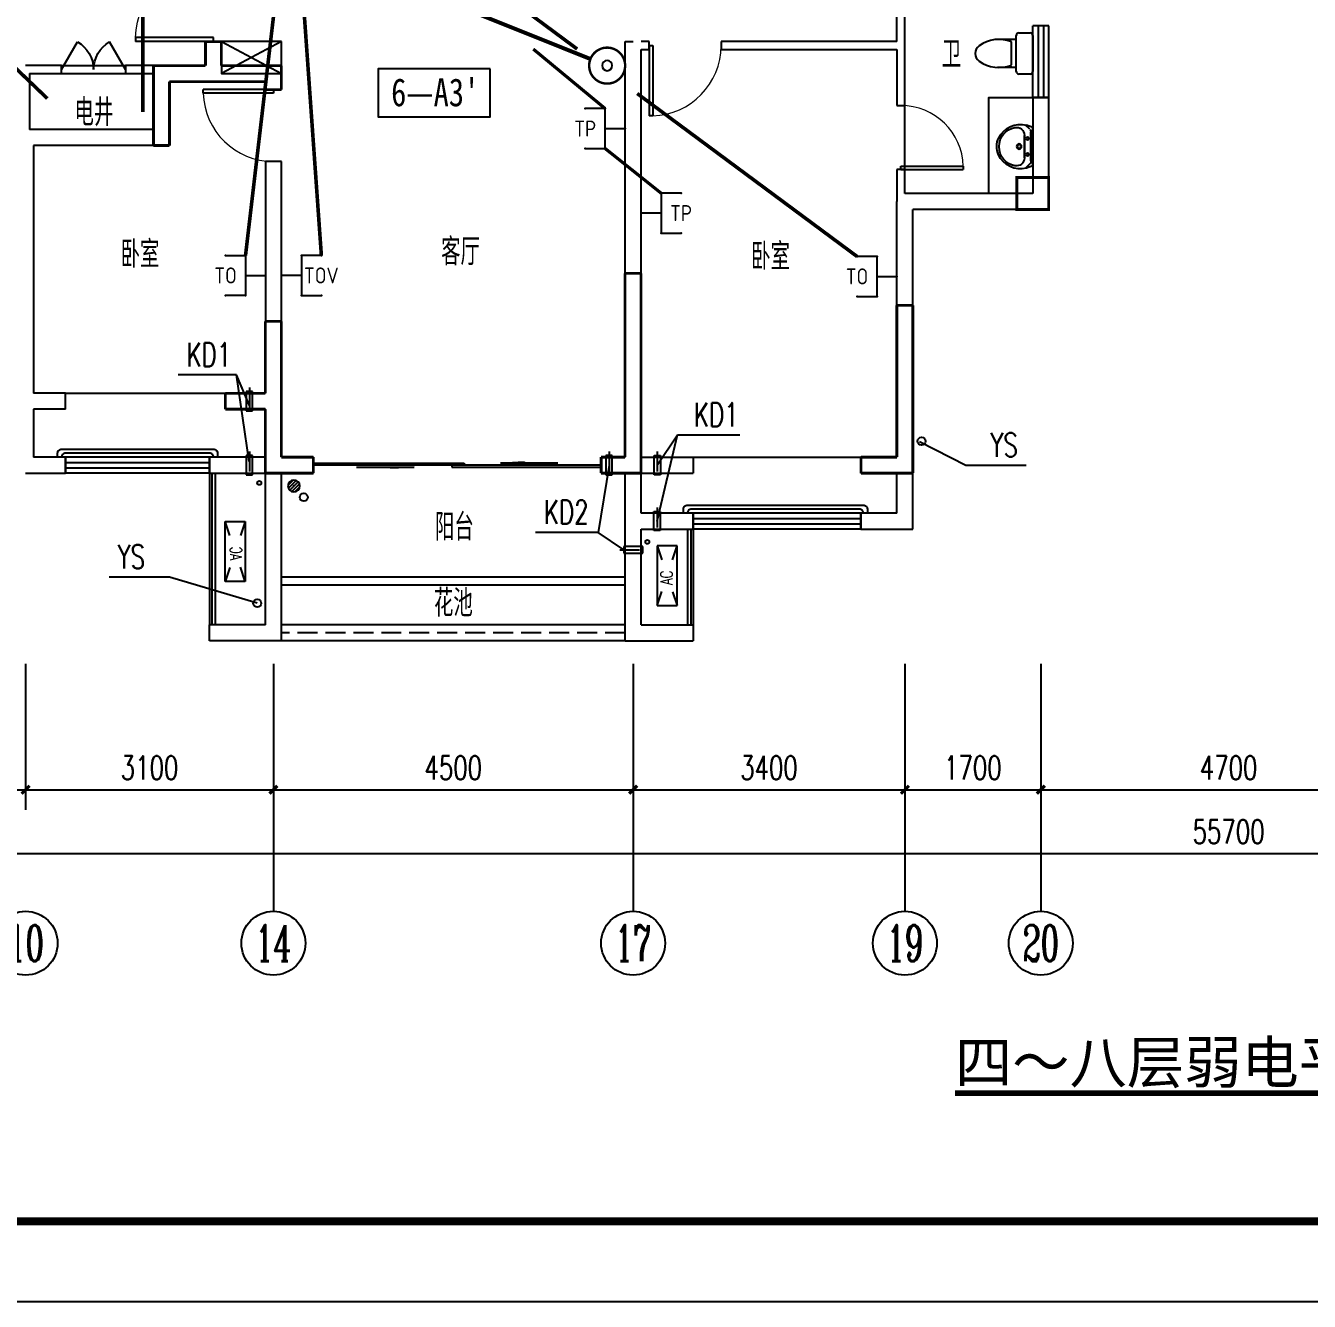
# Model space of a CAD drawing. Extents: x -993182 to -819982, y 169304 to 600104.
# Drawn here: x -880248 to -864189, y 298104 to 314068 of the extents above; entities that cross this region are included whole.
import ezdxf
from ezdxf.enums import TextEntityAlignment as Align

# ---------------------------------------------------------------- set-up
doc = ezdxf.new("R2010")
doc.units = 0
doc.header["$LTSCALE"] = 1000
doc.header["$MEASUREMENT"] = 0
doc.linetypes.add('DASH', pattern=[0.35, 0.25, -0.1])
for name, color, linetype in [('AXIS', 3, 'Continuous'), ('AXIS_TEXT', 7, 'Continuous'), ('DIM_LEAD', 3, 'Continuous'), ('DIM_SYMB', 3, 'Continuous'), ('EQUIP-安防', 3, 'Continuous'), ('EQUIP-通讯', 3, 'Continuous'), ('kan', 146, 'Continuous'), ('KTIAO', 124, 'Continuous'), ('PUB_TEXT', 7, 'Continuous'), ('PUB_TITLE', 146, 'Continuous'), ('VPIPE-污水', 2, 'Continuous'), ('WALL', 4, 'Continuous'), ('WINDOW', 2, 'Continuous'), ('WIRE-信号', 4, 'TG_S'), ('WIRE-综合布线', 5, 'TG_GCS'), ('WIRE-网络', 6, 'TG_TD'), ('WIRE-通讯', 4, 'TG_TP'), ('冷凝水管', 6, 'Continuous'), ('家具', 187, 'Continuous'), ('文字2', 7, 'Continuous'), ('栏杆', 169, 'Continuous'), ('空调、空调洞', 66, 'Continuous'), ('面层', 215, 'Continuous')]:
    doc.layers.add(name, color=color, linetype=linetype)
doc.layers.add('RENDERING', color=125, linetype='Continuous', lineweight=13)
doc.styles.add('-宋体', font='', dxfattribs={"width": 0.8})
doc.styles.add('-黑体', font='simhei.ttf')
doc.styles.add('_ROMANC', font='romanc__.ttf', dxfattribs={"width": 0.700005})
doc.styles.add('_TCH_AXIS', font='COMPLEX', dxfattribs={"bigfont": 'GBCBIG'})
doc.styles.add('_TCH_DIM', font='SIMPLEX', dxfattribs={"bigfont": 'GBCBIG'})
doc.styles.add('_TCH_DIM_T3', font='SIMPLEX', dxfattribs={"width": 0.705882, "bigfont": 'GBCBIG'})
doc.styles.add('_TEL_ATTDEF', font='GBENOR', dxfattribs={"width": 0.8, "height": 3, "bigfont": 'GBCBIG'})
doc.styles.add('_TEL_DIM', font='ICED', dxfattribs={"width": 0.8, "height": 3.5, "bigfont": 'BZHZ'})
doc.styles.add('COMPLEX', font='COMPLEX')
doc.styles.add('DIM_FONT', font='simplex_.ttf', dxfattribs={"width": 0.7, "bigfont": 'GBCBIG'})
doc.styles.get("Standard").update_dxf_attribs({"font": 'gbenor.shx', "bigfont": 'gbcbig.shx'})
doc.styles.add('TG_LINETYPE', font='ICED', dxfattribs={"width": 0.8, "height": 2, "bigfont": 'BZHZ'})
doc.styles.get('-宋体').set_extended_font_data('SimSun')
doc.linetypes.add('TG_GCS', pattern='A,1,-0.6,["GCS",TG_LINETYPE,S=0.1,R=0,X=-0.52,Y=-0.1],0', length=1.6)
doc.linetypes.add('TG_S', pattern='A,1,-0.3,["S",TG_LINETYPE,S=0.1,R=0,X=-0.23,Y=-0.1],0', length=1.3)
doc.linetypes.add('TG_TD', pattern='A,1,-0.45,["TD",TG_LINETYPE,S=0.1,R=0,X=-0.38,Y=-0.1],0', length=1.45)
doc.linetypes.add('TG_TD+TV', pattern='A,1,-0.9,["TD+TV",TG_LINETYPE,S=0.1,R=0,X=-0.82,Y=-0.1],0', length=1.9)
doc.linetypes.add('TG_TP', pattern='A,1,-0.45,["TP",TG_LINETYPE,S=0.1,R=0,X=-0.38,Y=-0.1],0', length=1.45)
doc.linetypes.add('TG_WS', pattern='A,1,-0.45,["WS",TG_LINETYPE,S=0.1,R=0,X=-0.38,Y=-0.1],0', length=1.45)
doc.dimstyles.new('_TCH_ARCH&&100', dxfattribs={"dimtxt": 297.5, "dimasz": 100, "dimexe": 250, "dimexo": 300, "dimgap": 126.25, "dimtad": 1, "dimdec": 0, "dimzin": 0, "dimdsep": 46, "dimtxsty": '_TCH_DIM_T3', "dimblk": 'ARCHTICK', "dimcen": 0.09, "dimclrt": 7, "dimazin": 2, "dimtfac": 1, "dimtdec": 0, "dimtix": 1, "dimtmove": 2, "dimatfit": 3, "dimfxl": 0, "dimtolj": 1, "dimtzin": 0, "dimarcsym": 0})

# ---------------------------------------------------------------- blocks, each defined once
blk = doc.blocks.new('90304092557924')
at = {"layer": 'KTIAO'}
for p, q in [((-375, 125), (-198, 66)), ((-375, 125), (-375, -125)), ((375, 125), (-375, 125)), ((375, 125), (198, 66)), ((375, -125), (375, 125)), ((-203, -68), (-375, -125)), ((-375, -125), (375, -125)), ((200, -67), (375, -125))]:
    blk.add_line(p, q, dxfattribs=at)
at = {"layer": 'KTIAO', "style": '_ROMANC', "width": 0.7}
blk.add_text('AC', height=148.6, dxfattribs=at).set_placement((-113, -66))
at = {"layer": 'KTIAO', "style": 'DIM_FONT', "oblique": 0, "width": 0.6, "flags": 9}
for tag in ['XSIZE', 'YSIZE']:
    blk.add_attdef(tag, (-375, -125), '', height=0.5, dxfattribs=at)
blk = doc.blocks.new('A$C6A1B0631')
at = {"layer": '家具'}
for p, q in [((0, 527), (0, 667)), ((30, 697), (470, 697)), ((500, 667), (500, 527)), ((470, 497), (30, 497)), ((80, 497), (80, 267)), ((420, 497), (420, 267)), ((390, 437), (110, 437))]:
    blk.add_line(p, q, dxfattribs=at)
for centre, radius, start, end in [((30, 667), 30, 90, 180), ((470, 667), 30, 0, 90), ((30, 527), 30, 180, 270), ((470, 527), 30, 270, 0), ((477, 284), 398, 157.4505, 216.6381), ((23, 284), 398, 323.3619, 22.5495), ((250, 108), 110, 213.4509, 326.5491)]:
    blk.add_arc(centre, radius, start, end, dxfattribs=at)
blk = doc.blocks.new('M_E6')
for p, q in [((-240, 0), (-270, -79)), ((240, 0), (-240, 0)), ((-237, 0), (239, 0)), ((240, 0), (270, -79)), ((-213, -36), (-271, -91)), ((-179, -23), (181, -23)), ((141, -105), (-141, -105)), ((-141, -105), (141, -105)), ((217, -37), (274, -95))]:
    blk.add_line(p, q)
for centre, radius in [((-99, -65), 16.3), ((2, -172), 31.6), ((2, -172), 23), ((101, -65), 16.3)]:
    blk.add_circle(centre, radius)
for centre, radius, start, end in [((28, -152), 307, 166.1751, 244.7296), ((-141, -205), 100, 90, 190.5602), ((-179, -73), 50, 90, 133.181), ((-28, -152), 307, 297.0639, 13.8249), ((141, -205), 100, 349.4398, 90), ((181, -73), 50, 44.5607, 90), ((0, -179), 243, 190.5602, 349.4398), ((0, -201), 250, 245.8071, 296.4628), ((28, -152), 307, 266.589, 266.5936)]:
    blk.add_arc(centre, radius, start, end)
at = {"width": 0.8, "flags": 9}
for tag in ['XSIZE', 'YSIZE']:
    blk.add_attdef(tag, (0, 0), '', height=0.5, dxfattribs=at)
blk = doc.blocks.new('TRHH')
at = {"color": 6}
for centre in [(-249202, -461390), (-233616, -461390), (-252617, -471151), (-230201, -471151), (-244307, -473179), (-238511, -473179)]:
    blk.add_circle(centre, 50, dxfattribs=at)
blk = doc.blocks.new('q4')
at = {"color": 3, "const_width": 35}
for points in [[(-519860, -496495), (-519860, -496195)], [(-519860, -496195), (-519660, -496195)], [(-519660, -496495), (-519660, -496195)], [(-520510, -496495), (-519860, -496495)], [(-520510, -497495), (-520510, -496495)], [(-519660, -496495), (-518910, -496495)], [(-518910, -496795), (-518910, -496495)], [(-520310, -496695), (-519660, -496695)], [(-520310, -497495), (-520310, -496695)], [(-519660, -496695), (-519110, -496695)], [(-519110, -496795), (-519110, -496695)], [(-518910, -496795), (-519110, -496795)], [(-520310, -497495), (-520510, -497495)], [(-514610, -501395), (-514610, -499095)], [(-514610, -499095), (-514410, -499095)], [(-514410, -501595), (-514410, -499095)], [(-511210, -501395), (-511210, -499495)], [(-511210, -499495), (-511010, -499495)], [(-511010, -501595), (-511010, -499495)], [(-519110, -500595), (-519110, -499695)], [(-519110, -499695), (-518910, -499695)], [(-518910, -500595), (-518910, -499695)], [(-519610, -500595), (-519110, -500595)], [(-519610, -500795), (-519610, -500595)], [(-518910, -501395), (-518910, -500595)], [(-519610, -500795), (-519110, -500795)], [(-519110, -501595), (-519110, -500795)], [(-518910, -501395), (-518510, -501395)], [(-518510, -501395), (-518510, -501595)], [(-514910, -501395), (-514610, -501395)], [(-514910, -501595), (-514910, -501395)], [(-511660, -501395), (-511210, -501395)], [(-511660, -501595), (-511660, -501395)], [(-519110, -501595), (-518510, -501595)], [(-514910, -501595), (-514410, -501595)], [(-511660, -501595), (-511010, -501595)]]:
    blk.add_lwpolyline(points, dxfattribs=at)
blk.add_lwpolyline([(-509310, -498295), (-509310, -497895), (-509710, -497895), (-509710, -498295)], close=True, dxfattribs=at)
blk = doc.blocks.new('A$C06D6341B')
at = {"layer": '空调、空调洞', "linetype": 'DASH'}
for p, q in [((40, 0), (40, 340)), ((80, 290), (0, 290)), ((0, 290), (0, 50)), ((80, 50), (80, 290)), ((0, 50), (80, 50))]:
    blk.add_line(p, q, dxfattribs=at)
blk = doc.blocks.new('$lvtry$00000171')
for p, q in [((-74, 11), (-11, 74)), ((-70, -27), (27, 70)), ((-53, -53), (53, 53)), ((-27, -70), (70, 27)), ((11, -74), (74, -11))]:
    blk.add_line(p, q)
blk.add_circle((0, 0), 75)
blk.add_point((0, 0))
blk = doc.blocks.new('kt')
at = {"layer": 'DIM_LEAD'}
for p, q in [((-430007, -797175), (-430735, -797175)), ((-429846, -798259), (-430007, -797175)), ((-429846, -798259), (-430007, -797175)), ((-429846, -798259), (-430007, -797175)), ((-429846, -798259), (-430007, -797175)), ((-429846, -798259), (-430007, -797175)), ((-429844, -797559), (-430007, -797175)), ((-424744, -799004), (-424488, -797925)), ((-424744, -799004), (-424488, -797925)), ((-424744, -799004), (-424488, -797925)), ((-424744, -799004), (-424488, -797925)), ((-424744, -799004), (-424488, -797925)), ((-424742, -798304), (-424488, -797925)), ((-424488, -797925), (-423707, -797925)), ((-425344, -798304), (-425483, -799145)), ((-425344, -798304), (-425483, -799145)), ((-425344, -798304), (-425483, -799145)), ((-425344, -798304), (-425483, -799145)), ((-425344, -798304), (-425483, -799145)), ((-425483, -799145), (-426264, -799145)), ((-425162, -799364), (-425483, -799145))]:
    blk.add_line(p, q, dxfattribs=at)
at = {"layer": 'VPIPE-污水'}
blk.add_circle((-429164, -798706, -76424), 50, dxfattribs=at)
at = {"layer": '冷凝水管'}
for centre in [(-429721, -798527, -76424), (-424866, -799264, -76424)]:
    blk.add_circle(centre, 25, dxfattribs=at)
at = {"layer": '家具', "yscale": -1, "rotation": 90.00000000000001}
blk.add_blockref('$lvtry$00000171', (-429287, -798565, -76424), dxfattribs=at)
at = {"layer": '空调、空调洞'}
for p, rotation in [((-429804, -797334, -76424), 180.0000000000046), ((-429804, -798134, -76424), 180.0000000000046), ((-425304, -798134, -76424), 180), ((-425212, -799324, -76424), 270)]:
    blk.add_blockref('A$C06D6341B', p, dxfattribs=dict(at, rotation=rotation))
at = {"layer": '空调、空调洞', "xscale": -1, "rotation": 180}
for p in [(-424782, -798134, -76424), (-424784, -798834, -76424)]:
    blk.add_blockref('A$C06D6341B', p, dxfattribs=at)
at = {"layer": 'DIM_LEAD', "color": 7, "style": '_TCH_DIM', "width": 0.705882}
for s, p in [('KD1', (-430630, -797070)), ('KD1', (-424282, -797820)), ('KD2', (-426159, -799040))]:
    blk.add_text(s, height=297.5, dxfattribs=at).set_placement(p)
blk = doc.blocks.new('trh')
at = {"layer": 'DIM_LEAD'}
for p, q in [((-230225, -471153), (-229648, -471451)), ((-229648, -471451), (-228893, -471451)), ((-239608, -472851), (-240362, -472851)), ((-238511, -473179), (-239608, -472851))]:
    blk.add_line(p, q, dxfattribs=at)
at = {"layer": 'DIM_LEAD', "color": 7, "style": '_TCH_DIM', "width": 0.705882}
for p in [(-229338, -471346), (-240257, -472746)]:
    blk.add_text('YS', height=297.5, dxfattribs=at).set_placement(p)
blk = doc.blocks.new('$DorLib2D$00000231')
at = {"color": 0}
for p, q in [((-0.5, 0), (-0.25, 0.433)), ((0.5, 0), (0.25, 0.433))]:
    blk.add_line(p, q, dxfattribs=at)
for centre, start, end in [((-0.5, 0), 0, 60), ((0.5, 0), 120, 180)]:
    blk.add_arc(centre, 0.5, start, end, dxfattribs=at)
blk = doc.blocks.new('$WINLIB2D$00000001')
at = {"color": 0}
for points in [[(-0.5, 0.5), (-0.5, -0.5)], [(-0.5, 0.5), (0.5, 0.5)], [(0.5, -0.5), (0.5, 0.5)], [(0.5, 0.1667), (-0.5, 0.1667)], [(0.5, -0.1667), (-0.5, -0.1667)], [(-0.5, -0.5), (0.5, -0.5)]]:
    blk.add_lwpolyline(points, dxfattribs=at)
blk = doc.blocks.new('$DorLib2D$00000001')
for p, q in [((0.45, 0.975), (0.5, 0.975)), ((0.45, 0), (0.45, 0.975)), ((0.5, 0), (0.5, 0.975)), ((0.5, 0), (0.45, 0))]:
    blk.add_line(p, q)
at = {"lineweight": 13}
blk.add_arc((0.475, 0), 0.975, 91.4693, 180, dxfattribs=at)
blk = doc.blocks.new('$DorLib2D$00000131')
at = {"color": 0, "linetype": 'Continuous'}
for p, q in [((0.15, 0.125), (0.2319, 0.1973)), ((0.2319, 0.1973), (0.2319, 0.125)), ((-0.5, 0.125), (-0.5, 0)), ((0.0192, 0.125), (-0.5, 0.125)), ((0.0192, 0), (0.0192, 0.125)), ((0.35, 0.125), (0.15, 0.125)), ((-0.5, 0), (0.0192, 0)), ((-0.024, 0), (0.5, 0)), ((-0.024, -0.125), (-0.024, 0)), ((0.5, 0), (0.5, -0.125)), ((-0.35, -0.125), (-0.15, -0.125)), ((-0.2319, -0.1973), (-0.2319, -0.125)), ((-0.15, -0.125), (-0.2319, -0.1973)), ((0.5, -0.125), (-0.024, -0.125))]:
    blk.add_line(p, q, dxfattribs=at)
blk = doc.blocks.new('_AXISO')
blk.add_circle((0, 0), 0.5)
at = {"layer": 'AXIS_TEXT', "style": 'COMPLEX', "width": 1.041667}
blk.add_attdef('A', text='', height=0.56, dxfattribs=at).set_placement((-0.25, -0.28), (0.25, -0.28), align=Align.FIT)
blk = doc.blocks.new('_ArchTick')
at = {"color": 0, "linetype": 'ByBlock', "const_width": 0.4}
blk.add_lwpolyline([(-0.5, -0.5), (0.5, 0.5)], dxfattribs=at)
blk = doc.blocks.new('*D452')
at = {"layer": 'AXIS', "color": 0, "lineweight": -2}
for p, q in [((-254209, -438237), (-254209, -440863)), ((-198509, -438237), (-198509, -440863)), ((-254209, -440613), (-198509, -440613))]:
    blk.add_line(p, q, dxfattribs=at)
at = {"layer": 'Defpoints', "color": 0}
for p in [(-254209, -437937), (-198509, -437937), (-198509, -440613)]:
    blk.add_point(p, dxfattribs=at)
at = {"layer": 'AXIS', "color": 0, "lineweight": -2, "xscale": 100, "yscale": 100, "zscale": 100, "rotation": 180}
blk.add_blockref('_ArchTick', (-254209, -440613), dxfattribs=at)
at = {"layer": 'AXIS', "color": 0, "lineweight": -2, "xscale": 100, "yscale": 100, "zscale": 100}
blk.add_blockref('_ArchTick', (-198509, -440613), dxfattribs=at)
at = {"layer": 'AXIS', "color": 7, "insert": (-226359, -440338), "char_height": 297.5, "attachment_point": 5, "style": '_TCH_DIM_T3'}
blk.add_mtext('\\A1;55700', dxfattribs=at)
blk = doc.blocks.new('*D457')
at = {"layer": 'AXIS', "color": 0, "lineweight": -2}
for p, q in [((-244509, -438237), (-244509, -440063)), ((-241409, -438237), (-241409, -440063)), ((-244509, -439813), (-241409, -439813))]:
    blk.add_line(p, q, dxfattribs=at)
at = {"layer": 'Defpoints', "color": 0}
for p in [(-244509, -437937), (-241409, -437937), (-241409, -439813)]:
    blk.add_point(p, dxfattribs=at)
at = {"layer": 'AXIS', "color": 0, "lineweight": -2, "xscale": 100, "yscale": 100, "zscale": 100, "rotation": 180}
blk.add_blockref('_ArchTick', (-244509, -439813), dxfattribs=at)
at = {"layer": 'AXIS', "color": 0, "lineweight": -2, "xscale": 100, "yscale": 100, "zscale": 100}
blk.add_blockref('_ArchTick', (-241409, -439813), dxfattribs=at)
at = {"layer": 'AXIS', "color": 7, "insert": (-242959, -439538), "char_height": 297.5, "attachment_point": 5, "style": '_TCH_DIM_T3'}
blk.add_mtext('\\A1;3100', dxfattribs=at)
blk = doc.blocks.new('*D458')
at = {"layer": 'AXIS', "color": 0, "lineweight": -2}
for p, q in [((-241409, -438237), (-241409, -440063)), ((-238309, -438237), (-238309, -440063)), ((-241409, -439813), (-238309, -439813))]:
    blk.add_line(p, q, dxfattribs=at)
at = {"layer": 'Defpoints', "color": 0}
for p in [(-241409, -437937), (-238309, -437937), (-238309, -439813)]:
    blk.add_point(p, dxfattribs=at)
at = {"layer": 'AXIS', "color": 0, "lineweight": -2, "xscale": 100, "yscale": 100, "zscale": 100, "rotation": 180}
blk.add_blockref('_ArchTick', (-241409, -439813), dxfattribs=at)
at = {"layer": 'AXIS', "color": 0, "lineweight": -2, "xscale": 100, "yscale": 100, "zscale": 100}
blk.add_blockref('_ArchTick', (-238309, -439813), dxfattribs=at)
at = {"layer": 'AXIS', "color": 7, "insert": (-239859, -439538), "char_height": 297.5, "attachment_point": 5, "style": '_TCH_DIM_T3'}
blk.add_mtext('\\A1;3100', dxfattribs=at)
blk = doc.blocks.new('*D459')
at = {"layer": 'AXIS', "color": 0, "lineweight": -2}
for p, q in [((-238309, -438237), (-238309, -440063)), ((-233809, -438237), (-233809, -440063)), ((-238309, -439813), (-233809, -439813))]:
    blk.add_line(p, q, dxfattribs=at)
at = {"layer": 'Defpoints', "color": 0}
for p in [(-238309, -437937), (-233809, -437937), (-233809, -439813)]:
    blk.add_point(p, dxfattribs=at)
at = {"layer": 'AXIS', "color": 0, "lineweight": -2, "xscale": 100, "yscale": 100, "zscale": 100, "rotation": 180}
blk.add_blockref('_ArchTick', (-238309, -439813), dxfattribs=at)
at = {"layer": 'AXIS', "color": 0, "lineweight": -2, "xscale": 100, "yscale": 100, "zscale": 100}
blk.add_blockref('_ArchTick', (-233809, -439813), dxfattribs=at)
at = {"layer": 'AXIS', "color": 7, "insert": (-236059, -439538), "char_height": 297.5, "attachment_point": 5, "style": '_TCH_DIM_T3'}
blk.add_mtext('\\A1;4500', dxfattribs=at)
blk = doc.blocks.new('*D460')
at = {"layer": 'AXIS', "color": 0, "lineweight": -2}
for p, q in [((-233809, -438237), (-233809, -440063)), ((-230409, -438237), (-230409, -440063)), ((-233809, -439813), (-230409, -439813))]:
    blk.add_line(p, q, dxfattribs=at)
at = {"layer": 'Defpoints', "color": 0}
for p in [(-233809, -437937), (-230409, -437937), (-230409, -439813)]:
    blk.add_point(p, dxfattribs=at)
at = {"layer": 'AXIS', "color": 0, "lineweight": -2, "xscale": 100, "yscale": 100, "zscale": 100, "rotation": 180}
blk.add_blockref('_ArchTick', (-233809, -439813), dxfattribs=at)
at = {"layer": 'AXIS', "color": 0, "lineweight": -2, "xscale": 100, "yscale": 100, "zscale": 100}
blk.add_blockref('_ArchTick', (-230409, -439813), dxfattribs=at)
at = {"layer": 'AXIS', "color": 7, "insert": (-232109, -439538), "char_height": 297.5, "attachment_point": 5, "style": '_TCH_DIM_T3'}
blk.add_mtext('\\A1;3400', dxfattribs=at)
blk = doc.blocks.new('*D461')
at = {"layer": 'AXIS', "color": 0, "lineweight": -2}
for p, q in [((-230409, -438237), (-230409, -440063)), ((-228709, -438237), (-228709, -440063)), ((-230409, -439813), (-228709, -439813))]:
    blk.add_line(p, q, dxfattribs=at)
at = {"layer": 'Defpoints', "color": 0}
for p in [(-230409, -437937), (-228709, -437937), (-228709, -439813)]:
    blk.add_point(p, dxfattribs=at)
at = {"layer": 'AXIS', "color": 0, "lineweight": -2, "xscale": 100, "yscale": 100, "zscale": 100, "rotation": 180}
blk.add_blockref('_ArchTick', (-230409, -439813), dxfattribs=at)
at = {"layer": 'AXIS', "color": 0, "lineweight": -2, "xscale": 100, "yscale": 100, "zscale": 100}
blk.add_blockref('_ArchTick', (-228709, -439813), dxfattribs=at)
at = {"layer": 'AXIS', "color": 7, "insert": (-229559, -439538), "char_height": 297.5, "attachment_point": 5, "style": '_TCH_DIM_T3'}
blk.add_mtext('\\A1;1700', dxfattribs=at)
blk = doc.blocks.new('*D462')
at = {"layer": 'AXIS', "color": 0, "lineweight": -2}
for p, q in [((-228709, -438237), (-228709, -440063)), ((-224009, -438237), (-224009, -440063)), ((-228709, -439813), (-224009, -439813))]:
    blk.add_line(p, q, dxfattribs=at)
at = {"layer": 'Defpoints', "color": 0}
for p in [(-228709, -437937), (-224009, -437937), (-224009, -439813)]:
    blk.add_point(p, dxfattribs=at)
at = {"layer": 'AXIS', "color": 0, "lineweight": -2, "xscale": 100, "yscale": 100, "zscale": 100, "rotation": 180}
blk.add_blockref('_ArchTick', (-228709, -439813), dxfattribs=at)
at = {"layer": 'AXIS', "color": 0, "lineweight": -2, "xscale": 100, "yscale": 100, "zscale": 100}
blk.add_blockref('_ArchTick', (-224009, -439813), dxfattribs=at)
at = {"layer": 'AXIS', "color": 7, "insert": (-226359, -439538), "char_height": 297.5, "attachment_point": 5, "style": '_TCH_DIM_T3'}
blk.add_mtext('\\A1;4700', dxfattribs=at)
blk = doc.blocks.new('$equip$00001847')
for p, q in [((-0.5, 0.499), (-0.5, 0.999)), ((0.5, 0.999), (0.5, 0.499)), ((0.5, 0.499), (-0.5, 0.499)), ((0, 0.5), (0, 0))]:
    blk.add_line(p, q)
for p in [(-0.5, 0.999), (0.5, 0.999), (-0.5, 0.499), (0.5, 0.499), (0, 0)]:
    blk.add_point(p)
at = {"color": 7, "style": '_TEL_DIM'}
blk.add_attdef('$TEXT$', text='', height=0.4, dxfattribs=at).set_placement((0, 0.999), align=Align.MIDDLE_CENTER)
at = {"color": 7, "style": '_TEL_DIM', "flags": 1}
blk.add_attdef('A', text='', height=0.00002, dxfattribs=at).set_placement((0, 0), align=Align.MIDDLE_CENTER)
blk = doc.blocks.new('$equip$00002479')
at = {"const_width": 0.04}
blk.add_lwpolyline([(-0.3, 0, 1), (0.3, 0, 1), (-0.3, 0, 0.942883)], format="xyb", dxfattribs=at)
for radius in [0.3, 0.0841]:
    blk.add_circle((0, 0), radius)
for p in [(0, 0.3), (-0.3, 0), (0.3, 0), (0, -0.3)]:
    blk.add_point(p)
at = {"color": 7, "style": '_TEL_DIM', "flags": 1}
blk.add_attdef('A', text='', height=0.00002, dxfattribs=at).set_placement((0, 0), align=Align.MIDDLE_CENTER)
blk = doc.blocks.new('5#、7#楼参照')
at = {"layer": 'AXIS'}
for p, q in [((-238308.8, -439891.3), (-238308.8, -441333.5)), ((-233808.8, -439891.3), (-233808.8, -441333.5)), ((-230408.8, -439891.3), (-230408.8, -441333.5)), ((-228708.8, -439891.3), (-228708.8, -441333.5))]:
    blk.add_line(p, q, dxfattribs=at)
at = {"layer": 'kan'}
for p, q in [((-239108.8, -435850.9), (-239108.8, -437750.9)), ((-233058.8, -436550.9), (-233058.8, -437750.9))]:
    blk.add_line(p, q, dxfattribs=at)
at = {"layer": 'kan', "color": 124, "elevation": 0}
for points in [[(-233908.8, -437150.9), (-238208.8, -437150.9), (-238208.8, -437150.9)], [(-233908.8, -437250.9), (-238208.8, -437250.9)]]:
    blk.add_lwpolyline(points, dxfattribs=at)
at = {"layer": 'kan'}
for points in [[(-233908.8, -437750.9), (-238208.8, -437750.9)], [(-233908.8, -437950.9), (-238208.8, -437950.9)]]:
    blk.add_lwpolyline(points, dxfattribs=at)
at = {"layer": 'kan', "linetype": 'DASH'}
blk.add_lwpolyline([(-233908.8, -437850.9), (-238208.8, -437850.9)], dxfattribs=at)
at = {"layer": 'PUB_TITLE'}
blk.add_lwpolyline([(-265242.7, -446215.5), (-181142.7, -446215.5), (-181142.7, -386815.5), (-265242.7, -386815.5)], close=True, dxfattribs=at)
at = {"layer": 'PUB_TITLE', "const_width": 100}
blk.add_lwpolyline([(-262742.7, -445215.5), (-182142.7, -445215.5), (-182142.7, -387815.5), (-262742.7, -387815.5)], close=True, dxfattribs=at)
at = {"layer": 'WALL'}
for p, q in [((-230508.8, -430450.9), (-230508.8, -429350.9)), ((-230408.8, -430550.9), (-230408.8, -429350.9)), ((-238958.8, -430450.9), (-239158.8, -430450.9)), ((-239158.8, -430450.9), (-239158.8, -430750.9)), ((-238958.8, -430750.9), (-238958.8, -430450.9)), ((-233908.8, -430450.9), (-233808.8, -430450.6)), ((-233908.8, -430550.9), (-233908.8, -430450.9)), ((-233808.6, -430450.6), (-233808.8, -430450.6)), ((-233608.8, -430450.9), (-233708.8, -430450.9)), ((-233608.8, -430550.9), (-233608.8, -430450.9)), ((-230508.8, -430450.9), (-232708.8, -430450.9)), ((-232708.8, -430450.9), (-232708.8, -430550.9)), ((-233908.8, -435650.9), (-233908.8, -430550.9)), ((-233708.8, -435650.9), (-233708.8, -430550.9)), ((-233708.8, -430550.9), (-233608.8, -430550.9)), ((-232708.8, -430550.9), (-230508.8, -430550.9)), ((-230508.8, -430550.9), (-230508.8, -431250.9)), ((-230408.8, -431250.9), (-230408.8, -430550.9)), ((-240958.8, -430750.9), (-241408.8, -430750.9)), ((-241358.8, -430850.9), (-241358.8, -431550.9)), ((-241358.8, -430850.9), (-240958.8, -430850.9)), ((-240958.8, -430850.9), (-240958.8, -430750.9)), ((-239708.8, -430750.9), (-240158.8, -430750.9)), ((-240158.8, -430750.9), (-240158.8, -430850.9)), ((-240158.8, -430850.9), (-239808.8, -430850.9)), ((-239808.8, -430850.9), (-239808.8, -431550.9)), ((-239158.8, -430750.9), (-239708.8, -430750.9)), ((-238208.8, -430750.9), (-238958.8, -430750.9)), ((-238208.8, -431050.9), (-238208.8, -430750.9)), ((-239608.8, -430950.9), (-239608.8, -431750.9)), ((-239058.8, -430950.9), (-239608.8, -430950.9)), ((-238408.8, -430950.9), (-239058.8, -430950.9)), ((-238408.8, -430950.9), (-238408.8, -431050.9)), ((-238408.8, -431050.9), (-238208.8, -431050.9)), ((-228608.8, -431150.9), (-228808.8, -431150.9)), ((-228808.8, -431150.9), (-228808.8, -432350.9)), ((-228608.8, -432550.9), (-228608.8, -431150.9)), ((-230508.8, -431250.9), (-230408.8, -431250.9)), ((-239808.8, -431550.9), (-241358.8, -431550.9)), ((-239608.8, -431750.9), (-241308.8, -431750.9)), ((-241308.8, -431750.9), (-241308.8, -434850.9)), ((-238208.8, -431950.9), (-238408.8, -431950.9)), ((-238408.8, -431950.9), (-238408.8, -434850.9)), ((-238208.8, -434950.9), (-238208.8, -431950.9)), ((-230408.8, -432050.9), (-230508.8, -432050.9)), ((-230508.8, -432050.9), (-230508.8, -432450.9)), ((-230408.8, -432350.9), (-230408.8, -432050.9)), ((-230508.8, -435650.9), (-230508.8, -432450.9)), ((-228808.8, -432350.9), (-230408.8, -432350.9)), ((-228608.8, -432550.9), (-230308.8, -432550.9)), ((-230308.8, -435750.9), (-230308.8, -432550.9)), ((-240908.8, -434850.9), (-241308.8, -434850.9)), ((-240908.8, -435050.9), (-240908.8, -434850.9)), ((-238408.8, -434850.9), (-238908.8, -434850.9)), ((-238908.8, -435050.9), (-238908.8, -434850.9)), ((-238208.8, -435650.9), (-238208.8, -434950.9)), ((-241308.8, -435050.9), (-241308.8, -435650.9)), ((-240908.8, -435050.9), (-241308.8, -435050.9)), ((-238408.8, -435050.9), (-238908.8, -435050.9)), ((-238408.8, -435650.9), (-238408.8, -435050.9)), ((-240908.8, -435650.9), (-241308.8, -435650.9)), ((-240908.8, -435850.9), (-240908.8, -435650.9)), ((-238408.8, -435650.9), (-239108.8, -435650.9)), ((-239108.8, -435650.9), (-239108.8, -435850.9)), ((-237808.8, -435650.9), (-238208.8, -435650.9)), ((-237808.8, -435850.9), (-237808.8, -435650.9)), ((-233908.8, -435650.9), (-234208.8, -435650.9)), ((-234208.8, -435650.9), (-234208.8, -435850.9)), ((-233708.8, -435650.9), (-233058.8, -435650.9)), ((-233058.8, -435650.9), (-233058.8, -435850.9)), ((-230508.8, -435650.9), (-230958.8, -435650.9)), ((-230958.8, -435850.9), (-230958.8, -435650.9)), ((-230308.8, -436550.9), (-230308.8, -435750.9)), ((-241408.8, -435850.9), (-240908.8, -435850.9)), ((-239108.8, -435850.9), (-238408.8, -435850.9)), ((-238408.8, -437750.9), (-238408.8, -435850.9)), ((-238208.8, -435850.9), (-237808.8, -435850.9)), ((-238208.8, -437950.9), (-238208.8, -435850.9)), ((-234208.8, -435850.9), (-233908.8, -435850.9)), ((-233908.8, -436450.9), (-233908.8, -435850.9)), ((-233708.8, -436350.9), (-233708.8, -435850.9)), ((-233708.8, -435850.9), (-233058.8, -435850.9)), ((-230508.8, -435850.9), (-230958.8, -435850.9)), ((-230508.8, -436350.9), (-230508.8, -435850.9)), ((-233908.8, -437950.9), (-233908.8, -436450.9)), ((-233058.8, -436350.9), (-233708.8, -436350.9)), ((-233058.8, -436550.9), (-233058.8, -436350.9)), ((-230508.8, -436350.9), (-230958.8, -436350.9)), ((-230958.8, -436350.9), (-230958.8, -436550.9)), ((-233708.8, -436550.9), (-233058.8, -436550.9)), ((-233708.8, -437750.9), (-233708.8, -436550.9)), ((-230958.8, -436550.9), (-230308.8, -436550.9)), ((-238408.8, -437750.9), (-239108.8, -437750.9)), ((-239108.8, -437950.9), (-239108.8, -437750.9)), ((-233708.8, -437750.9), (-233058.8, -437750.9)), ((-233058.8, -437750.9), (-233058.8, -437950.9)), ((-238208.8, -437950.9), (-239108.8, -437950.9)), ((-233908.8, -437950.9), (-233058.8, -437950.9))]:
    blk.add_line(p, q, dxfattribs=at)
at = {"layer": 'WINDOW'}
for p, q in [((-240958.8, -430750.9, 0), (-240158.8, -430750.9, 0)), ((-240958.8, -430850.9, 0), (-240158.8, -430850.9, 0)), ((-230408.8, -432050.9, 0), (-230408.8, -431250.9, 0)), ((-240908.8, -434850.9), (-238908.8, -434850.9)), ((-233058.8, -435650.9), (-230958.8, -435650.9))]:
    blk.add_line(p, q, dxfattribs=at)
at = {"layer": '家具'}
blk.add_lwpolyline([(-238208.8, -430450.9), (-238958.8, -430450.9), (-238958.8, -430850.9), (-238208.8, -430850.9)], close=True, dxfattribs=at)
for points in [[(-238958.8, -430450.9), (-238208.8, -430850.9)], [(-238208.8, -430450.9), (-238958.8, -430850.9)], [(-228808.8, -432350.9), (-229358.8, -432350.9), (-229358.8, -431450.9), (-229358.8, -431150.9), (-228808.8, -431150.9)]]:
    blk.add_lwpolyline(points, dxfattribs=at)
at = {"layer": '栏杆'}
for p, q in [((-239078.8, -435850.9), (-239078.8, -437750.9)), ((-239038.8, -435850.9), (-239038.8, -437750.9)), ((-233128.8, -436550.9), (-233128.8, -437750.9)), ((-233088.8, -436550.9), (-233088.8, -437750.9))]:
    blk.add_line(p, q, dxfattribs=at)
for points in [[(-241008.8, -435650.9), (-241008.8, -435600.9, -0.4142136), (-240958.8, -435550.9), (-239058.8, -435550.9, -0.4142136), (-239008.8, -435600.9), (-239008.8, -435650.9)], [(-239058.8, -435650.9), (-239058.8, -435650.9, 0.4142136), (-239108.8, -435600.9), (-240908.8, -435600.9, 0.4142136), (-240958.8, -435650.9), (-240958.8, -435650.9)], [(-233178.8, -436350.9), (-233178.8, -436300.9, -0.4142136), (-233128.8, -436250.9), (-230928.8, -436250.9, -0.4142136), (-230878.8, -436300.9), (-230878.8, -436350.9)], [(-230928.8, -436350.9), (-230928.8, -436350.9, 0.4142136), (-230978.8, -436300.9), (-233078.8, -436300.9, 0.4142136), (-233128.8, -436350.9), (-233128.8, -436350.9)]]:
    blk.add_lwpolyline(points, format="xyb", dxfattribs=at)
at = {"color": 6}
blk.add_blockref('TRHH', (0, 35700), dxfattribs=at)
at = {"layer": 'AXIS'}
ref = blk.add_blockref('_AXISO', (-241408.8, -441733.5), dxfattribs=dict(at, xscale=800, yscale=800, zscale=800))
ref.add_attrib('A', '10', dxfattribs={"layer": 'AXIS_TEXT', "height": 452.55, "style": '_TCH_AXIS', "width": 0.724138}).set_placement((-241635.1, -441959.8), (-241182.5, -441959.8), align=Align.FIT)
ref = blk.add_blockref('_AXISO', (-238308.8, -441733.5), dxfattribs=dict(at, xscale=800, yscale=800, zscale=800))
ref.add_attrib('A', '14', dxfattribs={"layer": 'AXIS_TEXT', "height": 452.55, "style": '_TCH_AXIS', "width": 0.677419}).set_placement((-238535.1, -441959.8), (-238082.5, -441959.8), align=Align.FIT)
ref = blk.add_blockref('_AXISO', (-233808.8, -441733.5), dxfattribs=dict(at, xscale=800, yscale=800, zscale=800))
ref.add_attrib('A', '17', dxfattribs={"layer": 'AXIS_TEXT', "height": 452.55, "style": '_TCH_AXIS', "width": 0.724138}).set_placement((-234035.1, -441959.8), (-233582.5, -441959.8), align=Align.FIT)
ref = blk.add_blockref('_AXISO', (-230408.8, -441733.5), dxfattribs=dict(at, xscale=800, yscale=800, zscale=800))
ref.add_attrib('A', '19', dxfattribs={"layer": 'AXIS_TEXT', "height": 452.55, "style": '_TCH_AXIS', "width": 0.724138}).set_placement((-230635.1, -441959.8), (-230182.5, -441959.8), align=Align.FIT)
ref = blk.add_blockref('_AXISO', (-228708.8, -441733.5), dxfattribs=dict(at, xscale=800, yscale=800, zscale=800))
ref.add_attrib('A', '20', dxfattribs={"layer": 'AXIS_TEXT', "height": 452.55, "style": '_TCH_AXIS', "width": 0.617647}).set_placement((-228935.1, -441959.8), (-228482.5, -441959.8), align=Align.FIT)
at = {"layer": 'RENDERING', "xscale": -1, "rotation": 270}
blk.add_blockref('90304092557924', (-238786, -436830.4), dxfattribs=at)
at = {"layer": 'RENDERING', "rotation": 90}
blk.add_blockref('90304092557924', (-233382.7, -437133.9), dxfattribs=at)
at = {"layer": 'WINDOW'}
for name, p, xscale, yscale, zscale, rotation in [('$DorLib2D$00000001', (-239058.8, -429950.9), 1000, -1000, 1000, 270), ('$WINLIB2D$00000001', (-228708.8, -430700.9), -900, -200, -900, 270), ('$DorLib2D$00000231', (-240558.8, -430800.9), -800, 800, -800, 359.9999999999882), ('$DorLib2D$00000001', (-233158.8, -430500.9), 900, 900, 900, 180), ('$DorLib2D$00000001', (-238308.8, -431500.9), 900, 900, 900, 90), ('$DorLib2D$00000001', (-230458.8, -431650.9), -800, -800, -800, 90), ('$DorLib2D$00000131', (-236008.8, -435750.9), 3600, 200, 3600, 180), ('$WINLIB2D$00000001', (-232008.8, -436450.9), 2100, 200, 2100, 180.0000000000157)]:
    blk.add_blockref(name, p, dxfattribs=dict(at, xscale=xscale, yscale=yscale, zscale=zscale, rotation=rotation))
at = {"layer": 'WINDOW', "xscale": -1800, "yscale": -200, "zscale": -1800}
blk.add_blockref('$WINLIB2D$00000001', (-240008.8, -435750.9), dxfattribs=at)
at = {"layer": '家具', "xscale": 1.03000020980835, "yscale": 1.03000020980835, "zscale": 1.03000020980835, "rotation": 270}
blk.add_blockref('A$C6A1B0631', (-229526.9, -430341.4), dxfattribs=at)
at = {"layer": '家具', "xscale": -1, "rotation": 270}
blk.add_blockref('M_E6', (-228808.8, -431765), dxfattribs=at)
at = {"layer": '面层'}
for name, p in [('kt', (191234.9, 362553.2)), ('trh', (0, 35700)), ('q4', (280700.7, 65744.1))]:
    blk.add_blockref(name, p, dxfattribs=at)
at = {"layer": 'AXIS'}
for p1, p2, distance, picture, middle in [((-254208.8, -437936.5), (-198508.8, -437936.5), -2677, '*D452', (-226358.8, -440338.5)), ((-244508.8, -437936.5), (-241408.8, -437936.5), -1877, '*D457', (-242958.8, -439538.5)), ((-241408.8, -437936.5), (-238308.8, -437936.5), -1877, '*D458', (-239858.8, -439538.5)), ((-238308.8, -437936.5), (-233808.8, -437936.5), -1877, '*D459', (-236058.8, -439538.5)), ((-233808.8, -437936.5), (-230408.8, -437936.5), -1877, '*D460', (-232108.8, -439538.5)), ((-230408.8, -437936.5), (-228708.8, -437936.5), -1877, '*D461', (-229558.8, -439538.5)), ((-228708.8, -437936.5), (-224008.8, -437936.5), -1877, '*D462', (-226358.8, -439538.5))]:
    dim = blk.add_aligned_dim(p1=p1, p2=p2, distance=distance, dimstyle='_TCH_ARCH&&100', dxfattribs=at)
    dim.commit()
    dim.dimension.update_dxf_attribs({"geometry": picture, "text_midpoint": middle})

msp = doc.modelspace()

# ---------------------------------------------------------------- linework, layer by layer
at = {"layer": 'DIM_SYMB', "const_width": 70}
msp.add_lwpolyline([(-868624, 300710), (-861823, 300710)], dxfattribs=at)
at = {"layer": 'WIRE-信号', "linetype": 'TG_WS', "const_width": 50, "elevation": 0}
msp.add_lwpolyline([(-873183, 313651), (-877383, 315333)], dxfattribs=at)
at = {"layer": 'WIRE-综合布线', "linetype": 'TG_GCS', "const_width": 45, "elevation": 0}
for points in [[(-882698, 315764), (-879977, 313156)], [(-878783, 312988), (-878783, 315366)]]:
    msp.add_lwpolyline(points, dxfattribs=at)
at = {"layer": 'WIRE-网络', "linetype": 'TG_TD+TV', "const_width": 45, "elevation": 0}
for points in [[(-876717, 316274), (-873349, 313776)], [(-876815, 314944), (-876549, 311192)], [(-872598, 313219), (-869848, 311180)]]:
    msp.add_lwpolyline(points, dxfattribs=at)
at = {"layer": 'WIRE-网络', "linetype": 'TG_TD', "const_width": 45, "elevation": 0}
msp.add_lwpolyline([(-877498, 311192), (-877048, 315036)], dxfattribs=at)
at = {"layer": 'WIRE-通讯', "color": 4, "linetype": 'TG_TP', "const_width": 40, "elevation": 0}
for points in [[(-873898, 313775), (-872998, 313030)], [(-872998, 312530), (-872299, 311972)]]:
    msp.add_lwpolyline(points, dxfattribs=at)
at = {"layer": '文字2', "color": 5}
msp.add_lwpolyline([(-874438, 313529), (-875838, 313529), (-875838, 312929), (-874438, 312929)], close=True, dxfattribs=at)

# ---------------------------------------------------------------- block references
at = {"layer": 'EQUIP-安防', "xscale": -750.7507507507505, "yscale": 750.7507507507505, "zscale": 750.7507507507505}
msp.add_blockref('$equip$00002479', (-872974, 313568, 0), dxfattribs=at)
at = {"layer": 'EQUIP-通讯'}
ref = msp.add_blockref('$equip$00001847', (-872748, 312780, 0), dxfattribs=dict(at, xscale=-500, yscale=500, zscale=500, rotation=90.00000000000728))
ref.add_attrib('$TEXT$', 'TP', dxfattribs={"layer": '0', "color": 7, "height": 200, "style": '_TEL_ATTDEF'}).set_placement((-873248, 312780, 0), align=Align.MIDDLE_CENTER)
ref = msp.add_blockref('$equip$00001847', (-872548, 311722, 0), dxfattribs=dict(at, xscale=-500, yscale=500, zscale=500, rotation=270.0000000000074))
ref.add_attrib('$TEXT$', 'TP', dxfattribs={"layer": '0', "color": 7, "height": 200, "style": '_TEL_ATTDEF'}).set_placement((-872049, 311722, 0), align=Align.MIDDLE_CENTER)
ref = msp.add_blockref('$equip$00001847', (-877248, 310942, 0), dxfattribs=dict(at, xscale=500, yscale=500, zscale=500, rotation=90.00000000000941))
ref.add_attrib('$TEXT$', 'TO', dxfattribs={"layer": '0', "color": 7, "height": 200, "style": '_TEL_ATTDEF'}).set_placement((-877748, 310942, 0), align=Align.MIDDLE_CENTER)
ref = msp.add_blockref('$equip$00001847', (-877048, 310942, 0), dxfattribs=dict(at, xscale=-500, yscale=500, zscale=500, rotation=270.0000000000072))
ref.add_attrib('$TEXT$', 'TOV', dxfattribs={"layer": '0', "color": 7, "height": 200, "style": '_TEL_ATTDEF'}).set_placement((-876549, 310942, 0), align=Align.MIDDLE_CENTER)
ref = msp.add_blockref('$equip$00001847', (-869348, 310930, 0), dxfattribs=dict(at, xscale=-500, yscale=500, zscale=500, rotation=90.00000000000752))
ref.add_attrib('$TEXT$', 'TO', dxfattribs={"layer": '0', "color": 7, "height": 200, "style": '_TEL_ATTDEF'}).set_placement((-869848, 310930, 0), align=Align.MIDDLE_CENTER)
at = {"layer": '面层'}
msp.add_blockref('5#、7#楼参照', (-638840, 744319), dxfattribs=at)

# ---------------------------------------------------------------- texts
at = {"layer": 'DIM_SYMB', "color": 7, "style": '-黑体'}
msp.add_text('四～八层弱电平面图', height=525.7, dxfattribs=at).set_placement((-868624, 300833, 153000))
at = {"layer": 'PUB_TEXT'}
for s, height, p in [('卫', 338, (-868787, 313542)), ('电井', 337.6, (-879638, 312814)), ('卧室', 337.6, (-879061, 311039, 0)), ('客厅', 337.6, (-875051, 311070, 0)), ('卧室', 337.6, (-871173, 311011, 0)), ('阳台', 337.6, (-875128, 307624, 0)), ('花池', 337.6, (-875141, 306673, 0))]:
    msp.add_text(s, height=height, dxfattribs=at).set_placement(p)
at = {"layer": '文字2', "color": 63, "style": '-宋体', "width": 0.8}
msp.add_text("6—A3'", height=350, dxfattribs=at).set_placement((-875125, 313234), align=Align.MIDDLE_CENTER)

doc.saveas('drawing.dxf')
